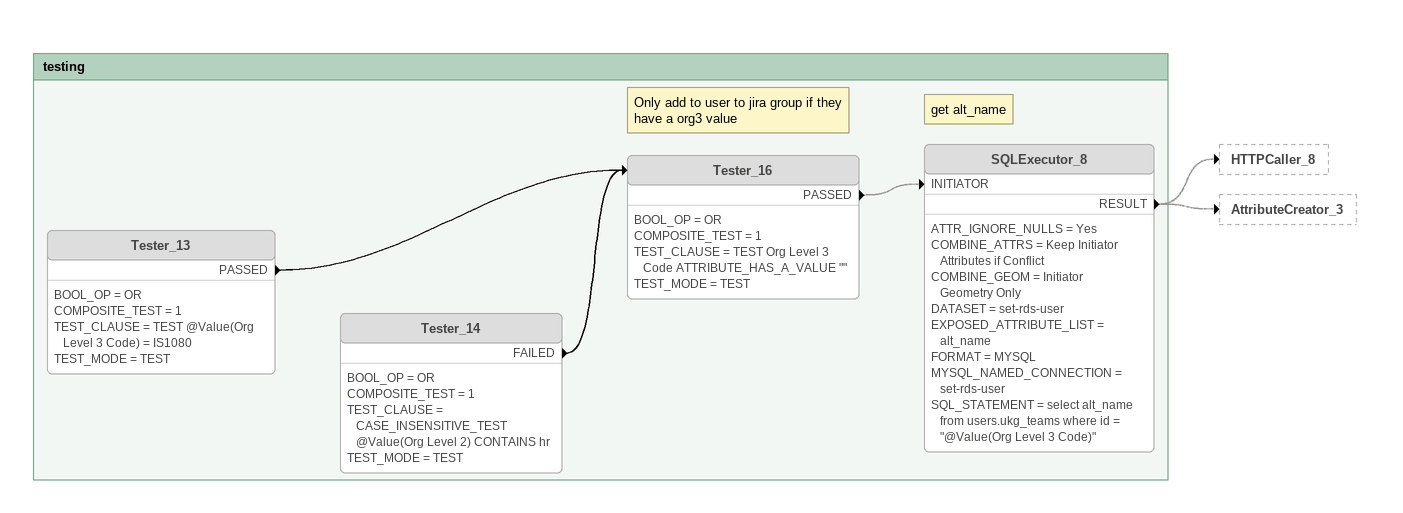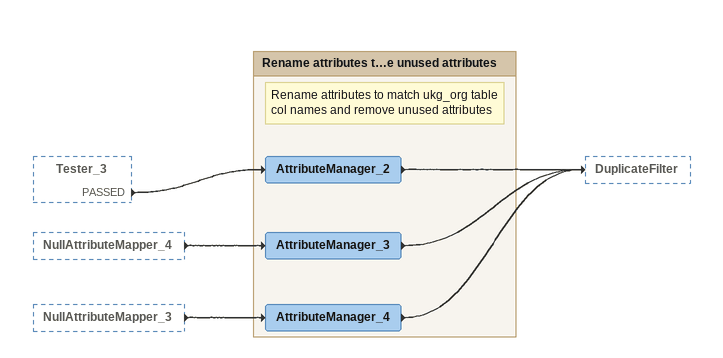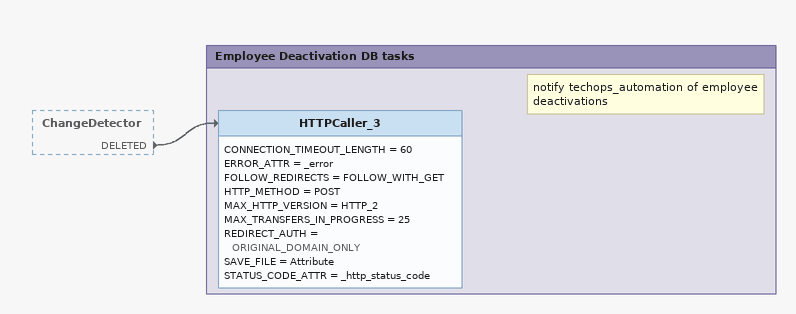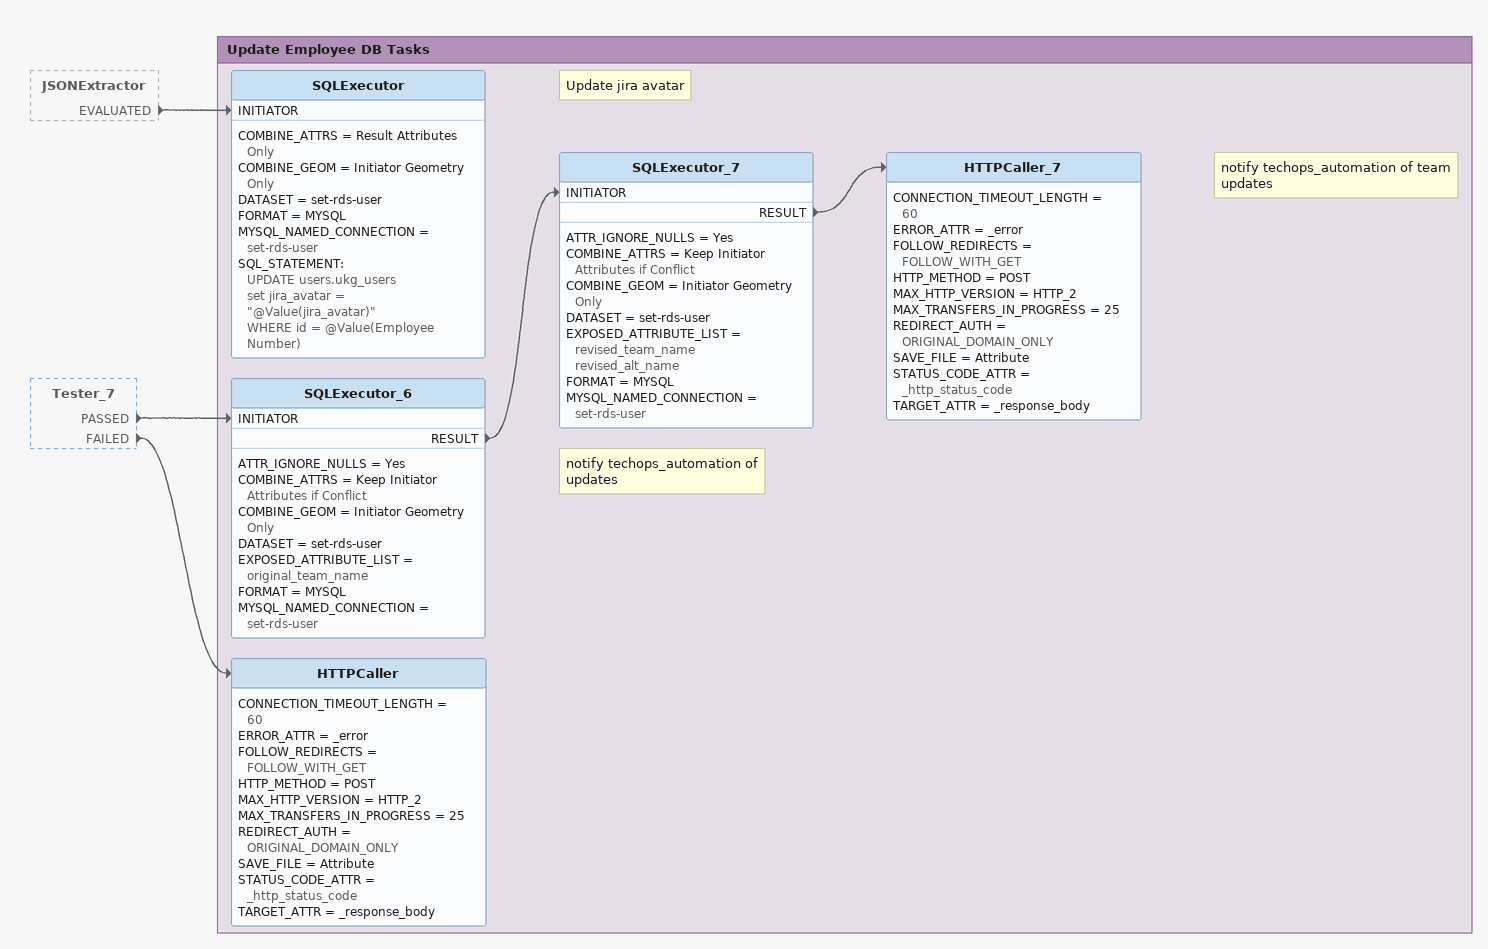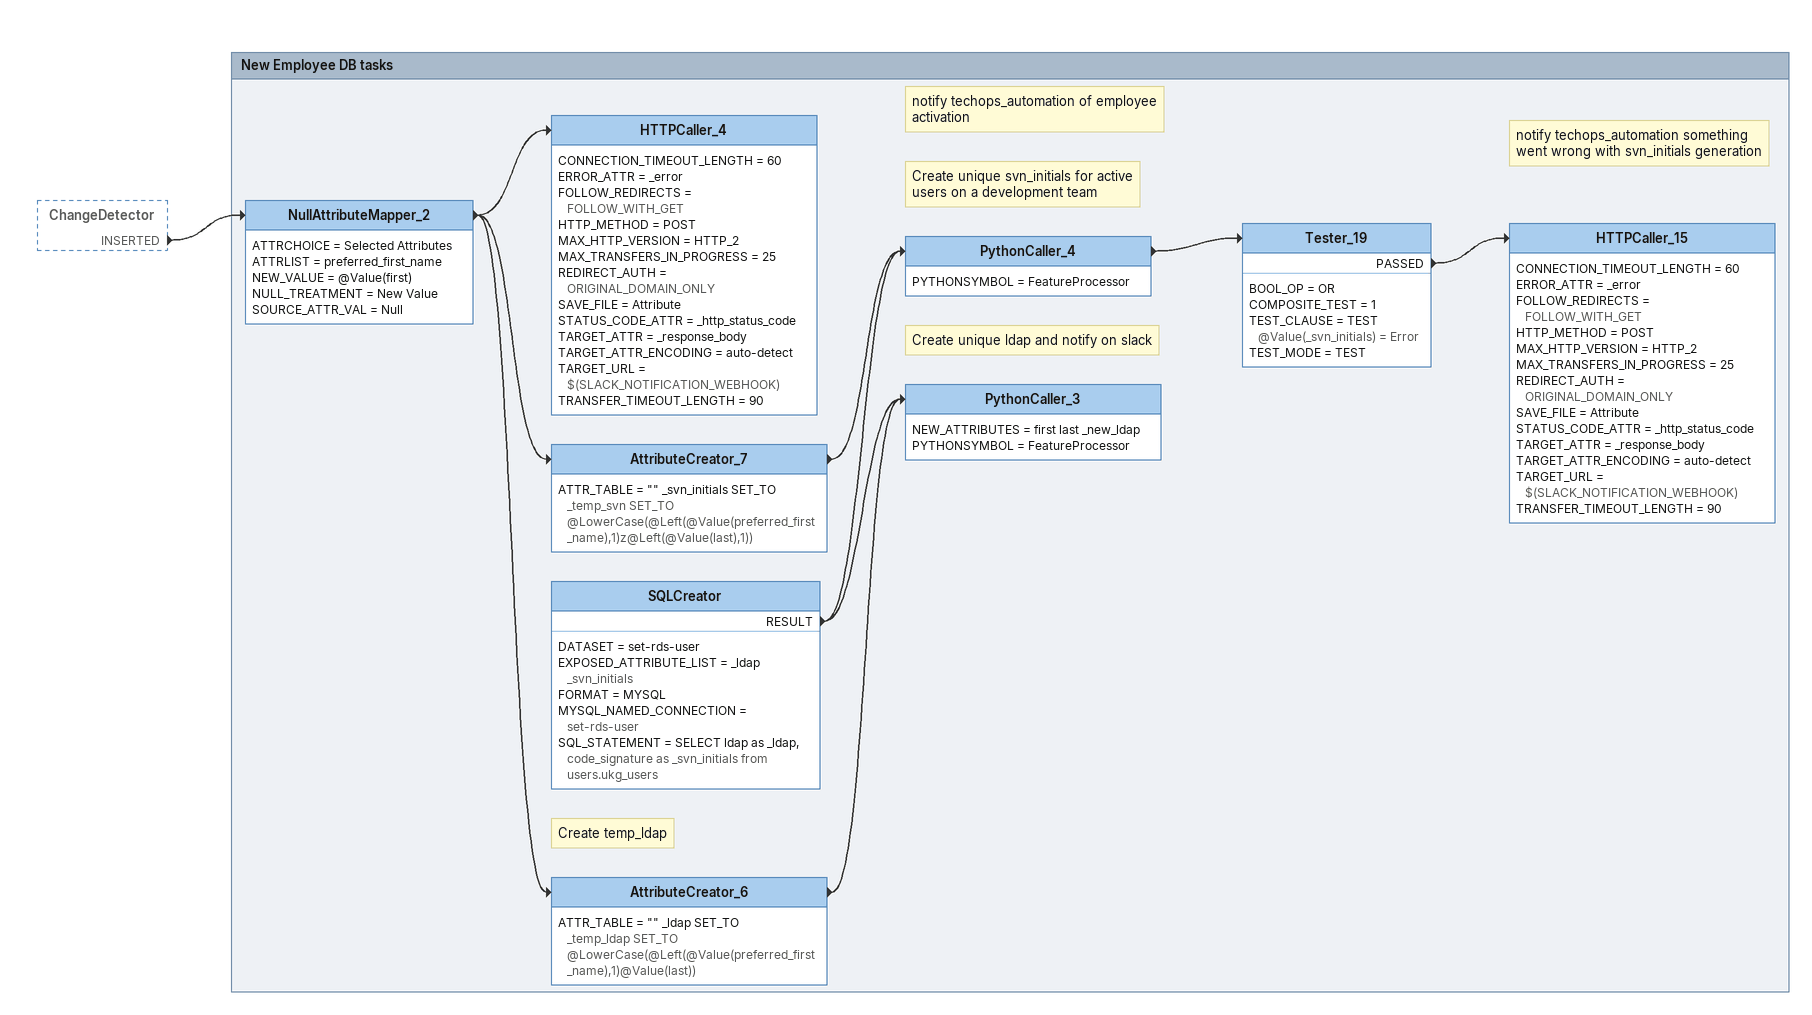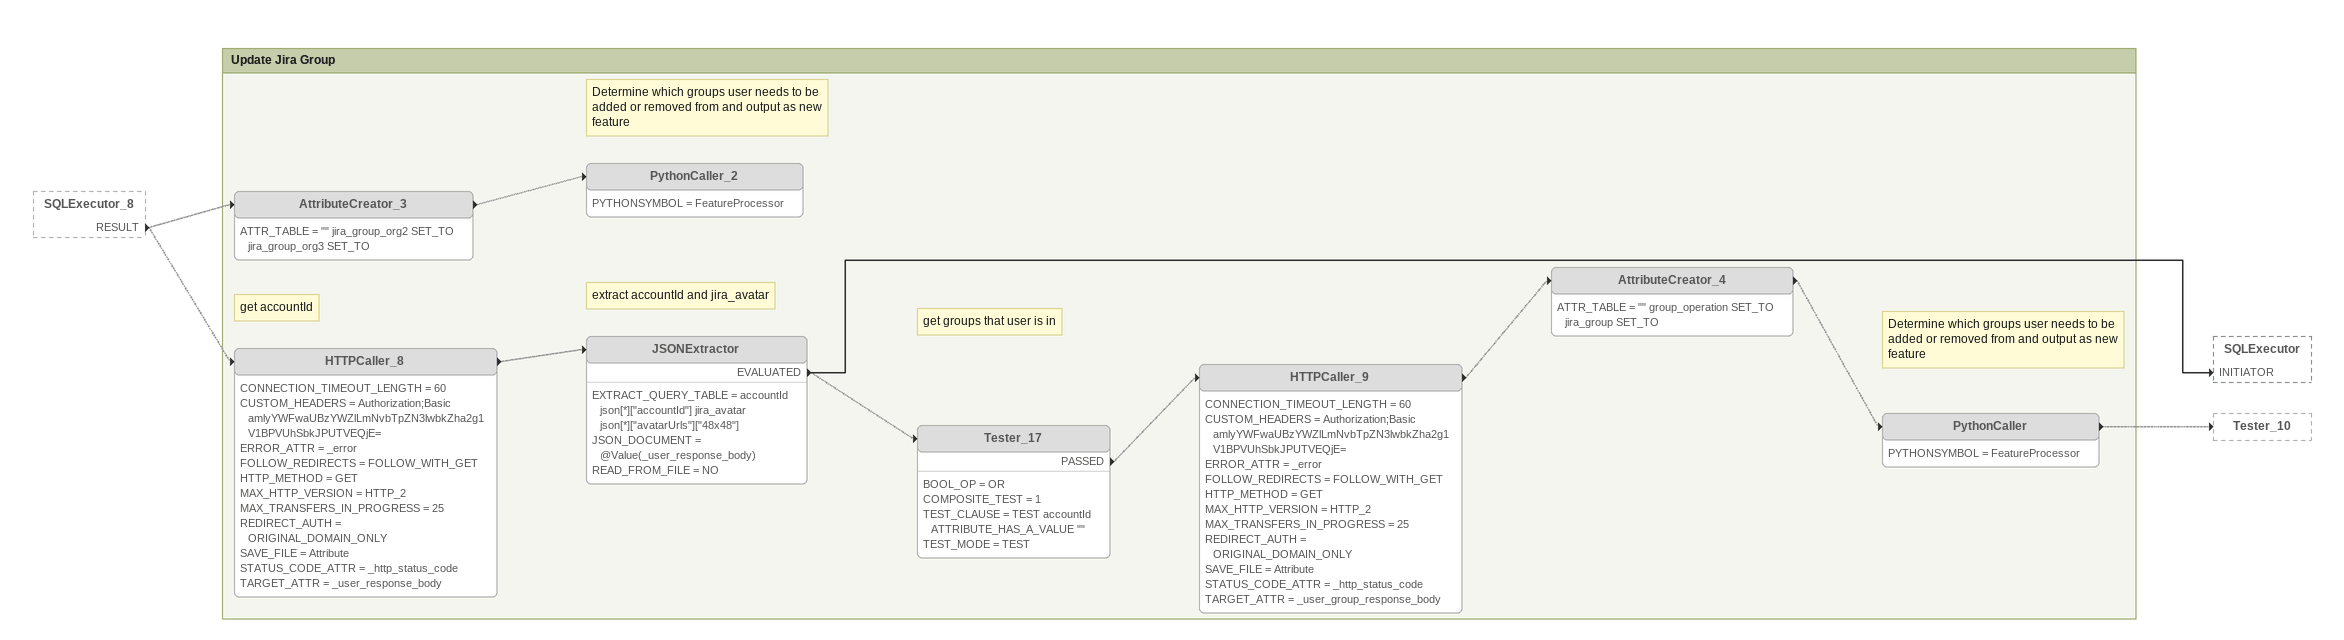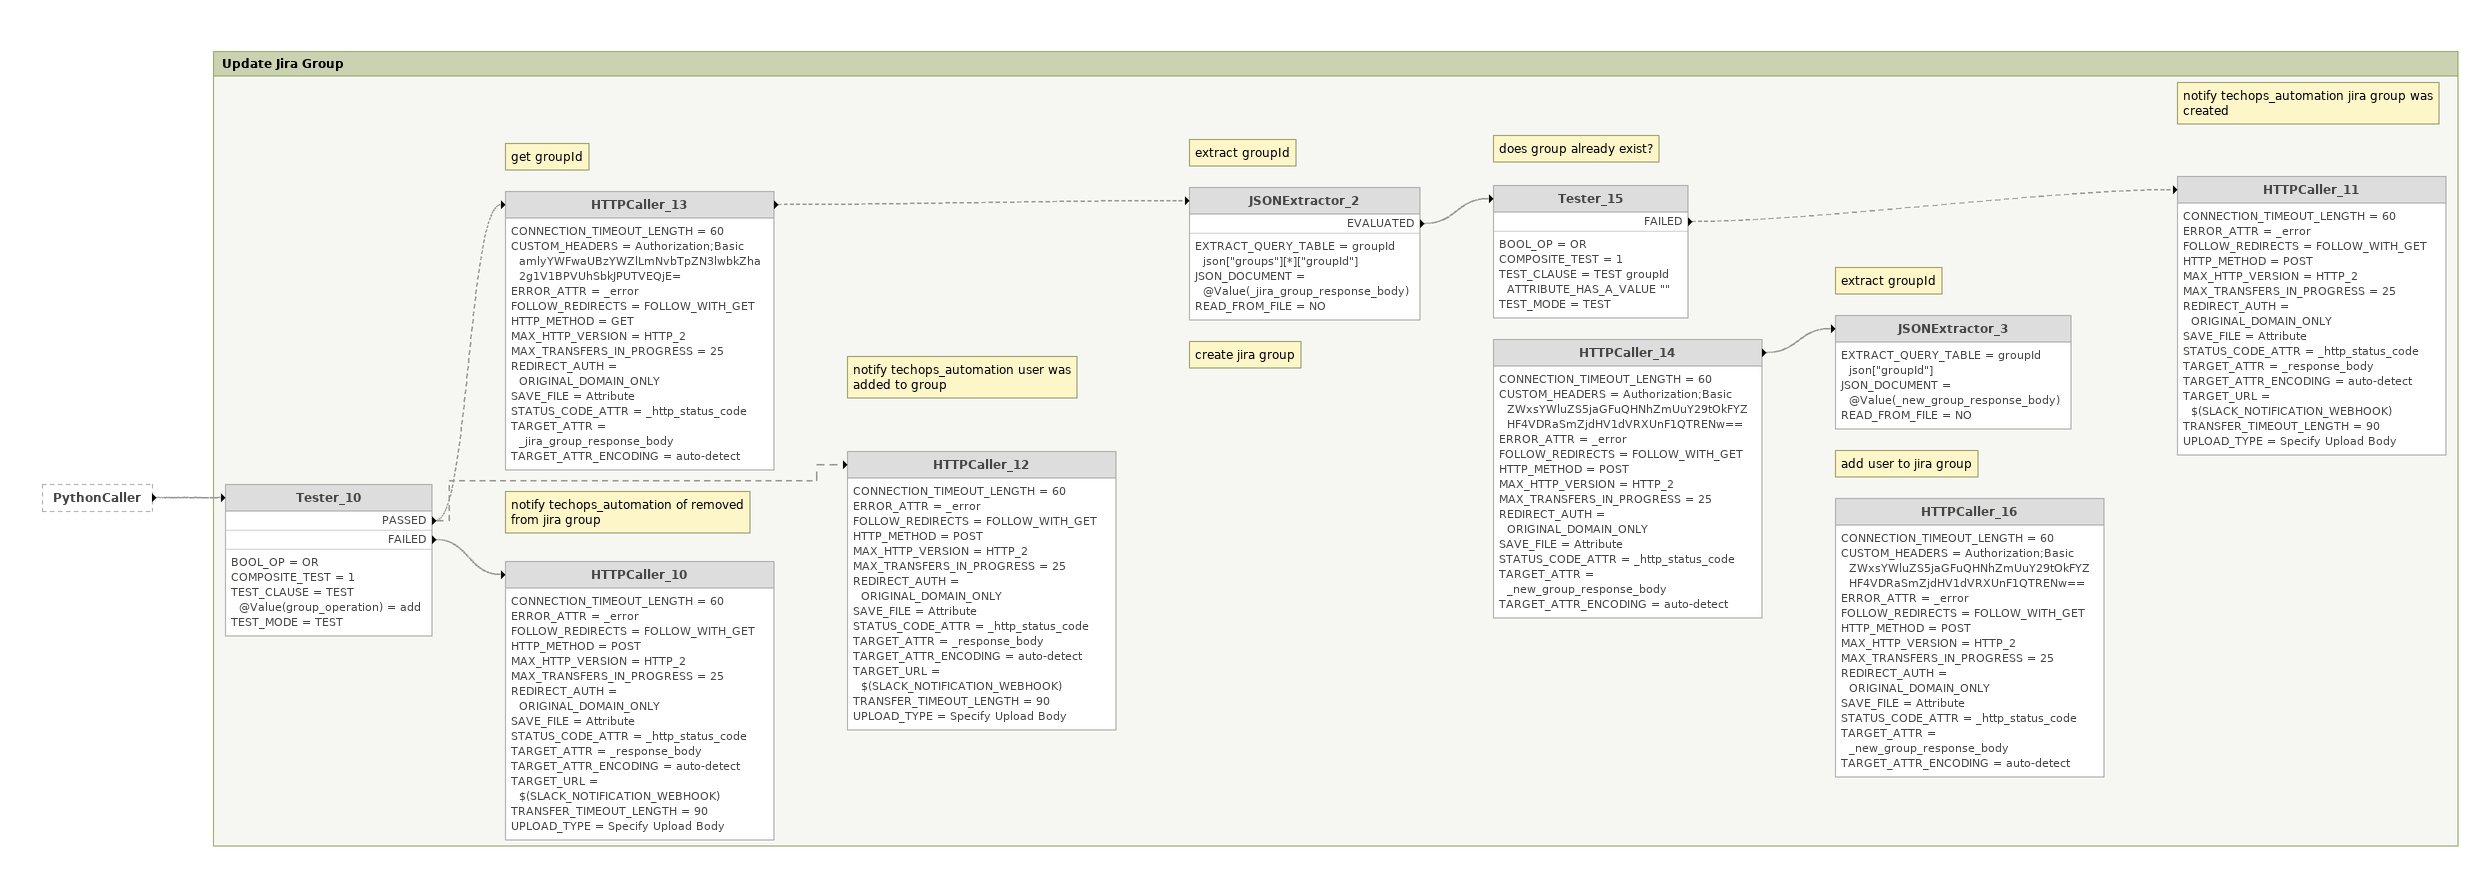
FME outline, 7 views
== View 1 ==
Bookmark: testing
Tester_13 [off]
    BOOL_OP = OR
    COMPOSITE_TEST = 1
    TEST_CLAUSE = TEST @Value(Org Level 3 Code) = IS1080
    TEST_MODE = TEST
    PASSED -> Tester_16
Tester_14 [off]
    BOOL_OP = OR
    COMPOSITE_TEST = 1
    TEST_CLAUSE = CASE_INSENSITIVE_TEST @Value(Org Level 2) CONTAINS hr
    TEST_MODE = TEST
    FAILED -> Tester_16
Note: Only add to user to jira group if they have a org3 value
Tester_16 [off]
    BOOL_OP = OR
    COMPOSITE_TEST = 1
    TEST_CLAUSE = TEST Org Level 3 Code ATTRIBUTE_HAS_A_VALUE ""
    TEST_MODE = TEST
    PASSED -> SQLExecutor_8 [INITIATOR] [off]
Note: get alt_name
SQLExecutor_8 [off]
    ATTR_IGNORE_NULLS = Yes
    COMBINE_ATTRS = Keep Initiator Attributes if Conflict
    COMBINE_GEOM = Initiator Geometry Only
    DATASET = set-rds-user
    EXPOSED_ATTRIBUTE_LIST = alt_name
    FORMAT = MYSQL
    MYSQL_NAMED_CONNECTION = set-rds-user
    SQL_STATEMENT = select alt_name from users.ukg_teams where id = "@Value(Org Level 3 Code)"
    RESULT -> HTTPCaller_8 [off]
    RESULT -> AttributeCreator_3 [off]

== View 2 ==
Tester_3 [outside]
    PASSED -> AttributeManager_2
NullAttributeMapper_4 [outside]
    -> AttributeManager_3
NullAttributeMapper_3 [outside]
    -> AttributeManager_4

Bookmark: Rename attributes t…e unused attributes
Note: Rename attributes to match ukg_org table col names and remove unused attributes
AttributeManager_2
    -> DuplicateFilter
AttributeManager_3
    -> DuplicateFilter
AttributeManager_4
    -> DuplicateFilter

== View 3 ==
ChangeDetector [outside]
    DELETED -> HTTPCaller_3

Bookmark: Employee Deactivation DB tasks
Note: notify techops_automation of employee deactivations
HTTPCaller_3
    CONNECTION_TIMEOUT_LENGTH = 60
    ERROR_ATTR = _error
    FOLLOW_REDIRECTS = FOLLOW_WITH_GET
    HTTP_METHOD = POST
    MAX_HTTP_VERSION = HTTP_2
    MAX_TRANSFERS_IN_PROGRESS = 25
    REDIRECT_AUTH = ORIGINAL_DOMAIN_ONLY
    SAVE_FILE = Attribute
    STATUS_CODE_ATTR = _http_status_code

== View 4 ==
JSONExtractor [outside]
    EVALUATED -> SQLExecutor [INITIATOR]
Tester_7 [outside]
    PASSED -> SQLExecutor_6 [INITIATOR]
    FAILED -> HTTPCaller

Bookmark: Update Employee DB Tasks
SQLExecutor_6
    ATTR_IGNORE_NULLS = Yes
    COMBINE_ATTRS = Keep Initiator Attributes if Conflict
    COMBINE_GEOM = Initiator Geometry Only
    DATASET = set-rds-user
    EXPOSED_ATTRIBUTE_LIST = original_team_name
    FORMAT = MYSQL
    MYSQL_NAMED_CONNECTION = set-rds-user
    RESULT -> SQLExecutor_7 [INITIATOR]
SQLExecutor_7
    ATTR_IGNORE_NULLS = Yes
    COMBINE_ATTRS = Keep Initiator Attributes if Conflict
    COMBINE_GEOM = Initiator Geometry Only
    DATASET = set-rds-user
    EXPOSED_ATTRIBUTE_LIST = revised_team_name revised_alt_name
    FORMAT = MYSQL
    MYSQL_NAMED_CONNECTION = set-rds-user
    RESULT -> HTTPCaller_7
Note: notify techops_automation of team updates
HTTPCaller_7
    CONNECTION_TIMEOUT_LENGTH = 60
    ERROR_ATTR = _error
    FOLLOW_REDIRECTS = FOLLOW_WITH_GET
    HTTP_METHOD = POST
    MAX_HTTP_VERSION = HTTP_2
    MAX_TRANSFERS_IN_PROGRESS = 25
    REDIRECT_AUTH = ORIGINAL_DOMAIN_ONLY
    SAVE_FILE = Attribute
    STATUS_CODE_ATTR = _http_status_code
    TARGET_ATTR = _response_body
Note: notify techops_automation of updates
HTTPCaller
    CONNECTION_TIMEOUT_LENGTH = 60
    ERROR_ATTR = _error
    FOLLOW_REDIRECTS = FOLLOW_WITH_GET
    HTTP_METHOD = POST
    MAX_HTTP_VERSION = HTTP_2
    MAX_TRANSFERS_IN_PROGRESS = 25
    REDIRECT_AUTH = ORIGINAL_DOMAIN_ONLY
    SAVE_FILE = Attribute
    STATUS_CODE_ATTR = _http_status_code
    TARGET_ATTR = _response_body
Note: Update jira avatar
SQLExecutor
    COMBINE_ATTRS = Result Attributes Only
    COMBINE_GEOM = Initiator Geometry Only
    DATASET = set-rds-user
    FORMAT = MYSQL
    MYSQL_NAMED_CONNECTION = set-rds-user
    SQL_STATEMENT:
      UPDATE users.ukg_users
      set jira_avatar = "@Value(jira_avatar)"
      WHERE id = @Value(Employee Number)

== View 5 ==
ChangeDetector [outside]
    INSERTED -> NullAttributeMapper_2

Bookmark: New Employee DB tasks
NullAttributeMapper_2
    ATTRCHOICE = Selected Attributes
    ATTRLIST = preferred_first_name
    NEW_VALUE = @Value(first)
    NULL_TREATMENT = New Value
    SOURCE_ATTR_VAL = Null
    -> AttributeCreator_6
    -> HTTPCaller_4
    -> AttributeCreator_7
Note: notify techops_automation of employee activation
HTTPCaller_4
    CONNECTION_TIMEOUT_LENGTH = 60
    ERROR_ATTR = _error
    FOLLOW_REDIRECTS = FOLLOW_WITH_GET
    HTTP_METHOD = POST
    MAX_HTTP_VERSION = HTTP_2
    MAX_TRANSFERS_IN_PROGRESS = 25
    REDIRECT_AUTH = ORIGINAL_DOMAIN_ONLY
    SAVE_FILE = Attribute
    STATUS_CODE_ATTR = _http_status_code
    TARGET_ATTR = _response_body
    TARGET_ATTR_ENCODING = auto-detect
    TARGET_URL = $(SLACK_NOTIFICATION_WEBHOOK)
    TRANSFER_TIMEOUT_LENGTH = 90
AttributeCreator_7
    ATTR_TABLE = "" _svn_initials SET_TO   _temp_svn SET_TO @LowerCase(@Left(@Value(preferred_first_name),1)z@Left(@Value(last),1))
    -> PythonCaller_4
Note: Create temp_ldap
AttributeCreator_6
    ATTR_TABLE = "" _ldap SET_TO   _temp_ldap SET_TO @LowerCase(@Left(@Value(preferred_first_name),1)@Value(last))
    -> PythonCaller_3
SQLCreator
    DATASET = set-rds-user
    EXPOSED_ATTRIBUTE_LIST = _ldap _svn_initials
    FORMAT = MYSQL
    MYSQL_NAMED_CONNECTION = set-rds-user
    SQL_STATEMENT = SELECT ldap as _ldap, code_signature as _svn_initials from users.ukg_users
    RESULT -> PythonCaller_3
    RESULT -> PythonCaller_4
Note: Create unique svn_initials for active users on a development team
PythonCaller_4
    PYTHONSYMBOL = FeatureProcessor
    -> Tester_19
Tester_19
    BOOL_OP = OR
    COMPOSITE_TEST = 1
    TEST_CLAUSE = TEST @Value(_svn_initials) = Error
    TEST_MODE = TEST
    PASSED -> HTTPCaller_15
Note: notify techops_automation something went wrong with svn_initials generation
HTTPCaller_15
    CONNECTION_TIMEOUT_LENGTH = 60
    ERROR_ATTR = _error
    FOLLOW_REDIRECTS = FOLLOW_WITH_GET
    HTTP_METHOD = POST
    MAX_HTTP_VERSION = HTTP_2
    MAX_TRANSFERS_IN_PROGRESS = 25
    REDIRECT_AUTH = ORIGINAL_DOMAIN_ONLY
    SAVE_FILE = Attribute
    STATUS_CODE_ATTR = _http_status_code
    TARGET_ATTR = _response_body
    TARGET_ATTR_ENCODING = auto-detect
    TARGET_URL = $(SLACK_NOTIFICATION_WEBHOOK)
    TRANSFER_TIMEOUT_LENGTH = 90
Note: Create unique ldap and notify on slack
PythonCaller_3
    NEW_ATTRIBUTES = first last _new_ldap
    PYTHONSYMBOL = FeatureProcessor

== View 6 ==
SQLExecutor_8 [outside]
    RESULT -> HTTPCaller_8 [off]
    RESULT -> AttributeCreator_3 [off]

Bookmark: Update Jira Group
AttributeCreator_3 [off]
    ATTR_TABLE = "" jira_group_org2 SET_TO   jira_group_org3 SET_TO
    -> PythonCaller_2 [off]
Note: Determine which groups user needs to be added or removed from and output as new feature
PythonCaller_2 [off]
    PYTHONSYMBOL = FeatureProcessor
Note: get accountId
HTTPCaller_8 [off]
    CONNECTION_TIMEOUT_LENGTH = 60
    CUSTOM_HEADERS = Authorization;Basic amlyYWFwaUBzYWZlLmNvbTpZN3lwbkZha2g1V1BPVUhSbkJPUTVEQjE=
    ERROR_ATTR = _error
    FOLLOW_REDIRECTS = FOLLOW_WITH_GET
    HTTP_METHOD = GET
    MAX_HTTP_VERSION = HTTP_2
    MAX_TRANSFERS_IN_PROGRESS = 25
    REDIRECT_AUTH = ORIGINAL_DOMAIN_ONLY
    SAVE_FILE = Attribute
    STATUS_CODE_ATTR = _http_status_code
    TARGET_ATTR = _user_response_body
    -> JSONExtractor [off]
Note: extract accountId and jira_avatar
JSONExtractor [off]
    EXTRACT_QUERY_TABLE = accountId json[*]["accountId"] jira_avatar json[*]["avatarUrls"]["48x48"]
    JSON_DOCUMENT = @Value(_user_response_body)
    READ_FROM_FILE = NO
    EVALUATED -> Tester_17 [off]
    EVALUATED -> SQLExecutor [INITIATOR]
Tester_17 [off]
    BOOL_OP = OR
    COMPOSITE_TEST = 1
    TEST_CLAUSE = TEST accountId ATTRIBUTE_HAS_A_VALUE ""
    TEST_MODE = TEST
    PASSED -> HTTPCaller_9 [off]
Note: get groups that user is in
HTTPCaller_9 [off]
    CONNECTION_TIMEOUT_LENGTH = 60
    CUSTOM_HEADERS = Authorization;Basic amlyYWFwaUBzYWZlLmNvbTpZN3lwbkZha2g1V1BPVUhSbkJPUTVEQjE=
    ERROR_ATTR = _error
    FOLLOW_REDIRECTS = FOLLOW_WITH_GET
    HTTP_METHOD = GET
    MAX_HTTP_VERSION = HTTP_2
    MAX_TRANSFERS_IN_PROGRESS = 25
    REDIRECT_AUTH = ORIGINAL_DOMAIN_ONLY
    SAVE_FILE = Attribute
    STATUS_CODE_ATTR = _http_status_code
    TARGET_ATTR = _user_group_response_body
    -> AttributeCreator_4 [off]
AttributeCreator_4 [off]
    ATTR_TABLE = "" group_operation SET_TO   jira_group SET_TO
    -> PythonCaller [off]
Note: Determine which groups user needs to be added or removed from and output as new feature
PythonCaller [off]
    PYTHONSYMBOL = FeatureProcessor
    -> Tester_10 [off]

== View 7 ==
PythonCaller [outside]
    -> Tester_10 [off]

Bookmark: Update Jira Group
Tester_10 [off]
    BOOL_OP = OR
    COMPOSITE_TEST = 1
    TEST_CLAUSE = TEST @Value(group_operation) = add
    TEST_MODE = TEST
    PASSED -> HTTPCaller_13 [off]
    PASSED -> HTTPCaller_12 [off]
    FAILED -> HTTPCaller_10 [off]
Note: get groupId
HTTPCaller_13 [off]
    CONNECTION_TIMEOUT_LENGTH = 60
    CUSTOM_HEADERS = Authorization;Basic amlyYWFwaUBzYWZlLmNvbTpZN3lwbkZha2g1V1BPVUhSbkJPUTVEQjE=
    ERROR_ATTR = _error
    FOLLOW_REDIRECTS = FOLLOW_WITH_GET
    HTTP_METHOD = GET
    MAX_HTTP_VERSION = HTTP_2
    MAX_TRANSFERS_IN_PROGRESS = 25
    REDIRECT_AUTH = ORIGINAL_DOMAIN_ONLY
    SAVE_FILE = Attribute
    STATUS_CODE_ATTR = _http_status_code
    TARGET_ATTR = _jira_group_response_body
    TARGET_ATTR_ENCODING = auto-detect
    -> JSONExtractor_2 [off]
Note: extract groupId
JSONExtractor_2 [off]
    EXTRACT_QUERY_TABLE = groupId json["groups"][*]["groupId"]
    JSON_DOCUMENT = @Value(_jira_group_response_body)
    READ_FROM_FILE = NO
    EVALUATED -> Tester_15 [off]
Note: does group already exist?
Tester_15 [off]
    BOOL_OP = OR
    COMPOSITE_TEST = 1
    TEST_CLAUSE = TEST groupId ATTRIBUTE_HAS_A_VALUE ""
    TEST_MODE = TEST
    FAILED -> HTTPCaller_11 [off]
Note: notify techops_automation jira group was created
HTTPCaller_11 [off]
    CONNECTION_TIMEOUT_LENGTH = 60
    ERROR_ATTR = _error
    FOLLOW_REDIRECTS = FOLLOW_WITH_GET
    HTTP_METHOD = POST
    MAX_HTTP_VERSION = HTTP_2
    MAX_TRANSFERS_IN_PROGRESS = 25
    REDIRECT_AUTH = ORIGINAL_DOMAIN_ONLY
    SAVE_FILE = Attribute
    STATUS_CODE_ATTR = _http_status_code
    TARGET_ATTR = _response_body
    TARGET_ATTR_ENCODING = auto-detect
    TARGET_URL = $(SLACK_NOTIFICATION_WEBHOOK)
    TRANSFER_TIMEOUT_LENGTH = 90
    UPLOAD_TYPE = Specify Upload Body
Note: notify techops_automation user was added to group
HTTPCaller_12 [off]
    CONNECTION_TIMEOUT_LENGTH = 60
    ERROR_ATTR = _error
    FOLLOW_REDIRECTS = FOLLOW_WITH_GET
    HTTP_METHOD = POST
    MAX_HTTP_VERSION = HTTP_2
    MAX_TRANSFERS_IN_PROGRESS = 25
    REDIRECT_AUTH = ORIGINAL_DOMAIN_ONLY
    SAVE_FILE = Attribute
    STATUS_CODE_ATTR = _http_status_code
    TARGET_ATTR = _response_body
    TARGET_ATTR_ENCODING = auto-detect
    TARGET_URL = $(SLACK_NOTIFICATION_WEBHOOK)
    TRANSFER_TIMEOUT_LENGTH = 90
    UPLOAD_TYPE = Specify Upload Body
Note: notify techops_automation of removed from jira group
HTTPCaller_10 [off]
    CONNECTION_TIMEOUT_LENGTH = 60
    ERROR_ATTR = _error
    FOLLOW_REDIRECTS = FOLLOW_WITH_GET
    HTTP_METHOD = POST
    MAX_HTTP_VERSION = HTTP_2
    MAX_TRANSFERS_IN_PROGRESS = 25
    REDIRECT_AUTH = ORIGINAL_DOMAIN_ONLY
    SAVE_FILE = Attribute
    STATUS_CODE_ATTR = _http_status_code
    TARGET_ATTR = _response_body
    TARGET_ATTR_ENCODING = auto-detect
    TARGET_URL = $(SLACK_NOTIFICATION_WEBHOOK)
    TRANSFER_TIMEOUT_LENGTH = 90
    UPLOAD_TYPE = Specify Upload Body
Note: create jira group
HTTPCaller_14 [off]
    CONNECTION_TIMEOUT_LENGTH = 60
    CUSTOM_HEADERS = Authorization;Basic ZWxsYWluZS5jaGFuQHNhZmUuY29tOkFYZHF4VDRaSmZjdHV1dVRXUnF1QTRENw==
    ERROR_ATTR = _error
    FOLLOW_REDIRECTS = FOLLOW_WITH_GET
    HTTP_METHOD = POST
    MAX_HTTP_VERSION = HTTP_2
    MAX_TRANSFERS_IN_PROGRESS = 25
    REDIRECT_AUTH = ORIGINAL_DOMAIN_ONLY
    SAVE_FILE = Attribute
    STATUS_CODE_ATTR = _http_status_code
    TARGET_ATTR = _new_group_response_body
    TARGET_ATTR_ENCODING = auto-detect
    -> JSONExtractor_3 [off]
Note: extract groupId
JSONExtractor_3 [off]
    EXTRACT_QUERY_TABLE = groupId json["groupId"]
    JSON_DOCUMENT = @Value(_new_group_response_body)
    READ_FROM_FILE = NO
Note: add user to jira group
HTTPCaller_16 [off]
    CONNECTION_TIMEOUT_LENGTH = 60
    CUSTOM_HEADERS = Authorization;Basic ZWxsYWluZS5jaGFuQHNhZmUuY29tOkFYZHF4VDRaSmZjdHV1dVRXUnF1QTRENw==
    ERROR_ATTR = _error
    FOLLOW_REDIRECTS = FOLLOW_WITH_GET
    HTTP_METHOD = POST
    MAX_HTTP_VERSION = HTTP_2
    MAX_TRANSFERS_IN_PROGRESS = 25
    REDIRECT_AUTH = ORIGINAL_DOMAIN_ONLY
    SAVE_FILE = Attribute
    STATUS_CODE_ATTR = _http_status_code
    TARGET_ATTR = _new_group_response_body
    TARGET_ATTR_ENCODING = auto-detect
